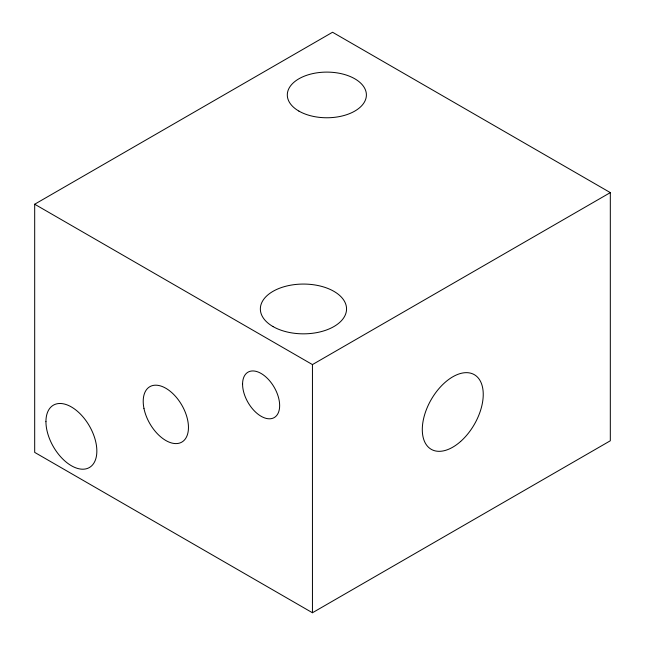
<?xml version="1.0" encoding="UTF-8"?>
<svg xmlns="http://www.w3.org/2000/svg" width="645" height="645" viewBox="0 0 645 645"><rect width="100%" height="100%" fill="white"/><g stroke="black" fill="none" stroke-linecap="round" stroke-linejoin="round"><path stroke-width="0.97" d="M34.685 204.223L332.554 32.25L610.315 192.613L610.315 440.777L312.446 612.75L34.685 452.387L34.685 204.223L312.446 364.586L610.315 192.613M312.446 364.586L312.446 612.75M242.576 384.178A26.219 15.133 60 0 0 270.384 418.766A26.219 15.133 60 0 0 270.384 381.695A26.219 15.133 60 0 0 242.576 384.178M272.972 326.547A43.102 24.889 0 0 0 345.083 315.389A43.102 24.889 0 0 0 292.29 284.913A43.102 24.889 0 0 0 272.972 326.547M143.956 408.39A31.992 18.471 60 0 0 181.745 442.147A31.992 18.471 60 0 0 171.812 392.644A31.992 18.471 60 0 0 143.956 408.39M460.651 441.438A43.102 24.889 -60 0 0 474.317 374.672A43.102 24.889 -60 0 0 423.33 419.887A43.102 24.889 -60 0 0 460.651 441.438M298.877 111.077A39.547 22.833 0 0 0 365.046 100.846A39.547 22.833 0 0 0 316.606 72.885A39.547 22.833 0 0 0 298.877 111.077M45.94 421.653A35.991 20.777 60 0 0 84.116 469.149A35.991 20.777 60 0 0 84.116 418.242A35.991 20.777 60 0 0 45.94 421.653"/></g></svg>
